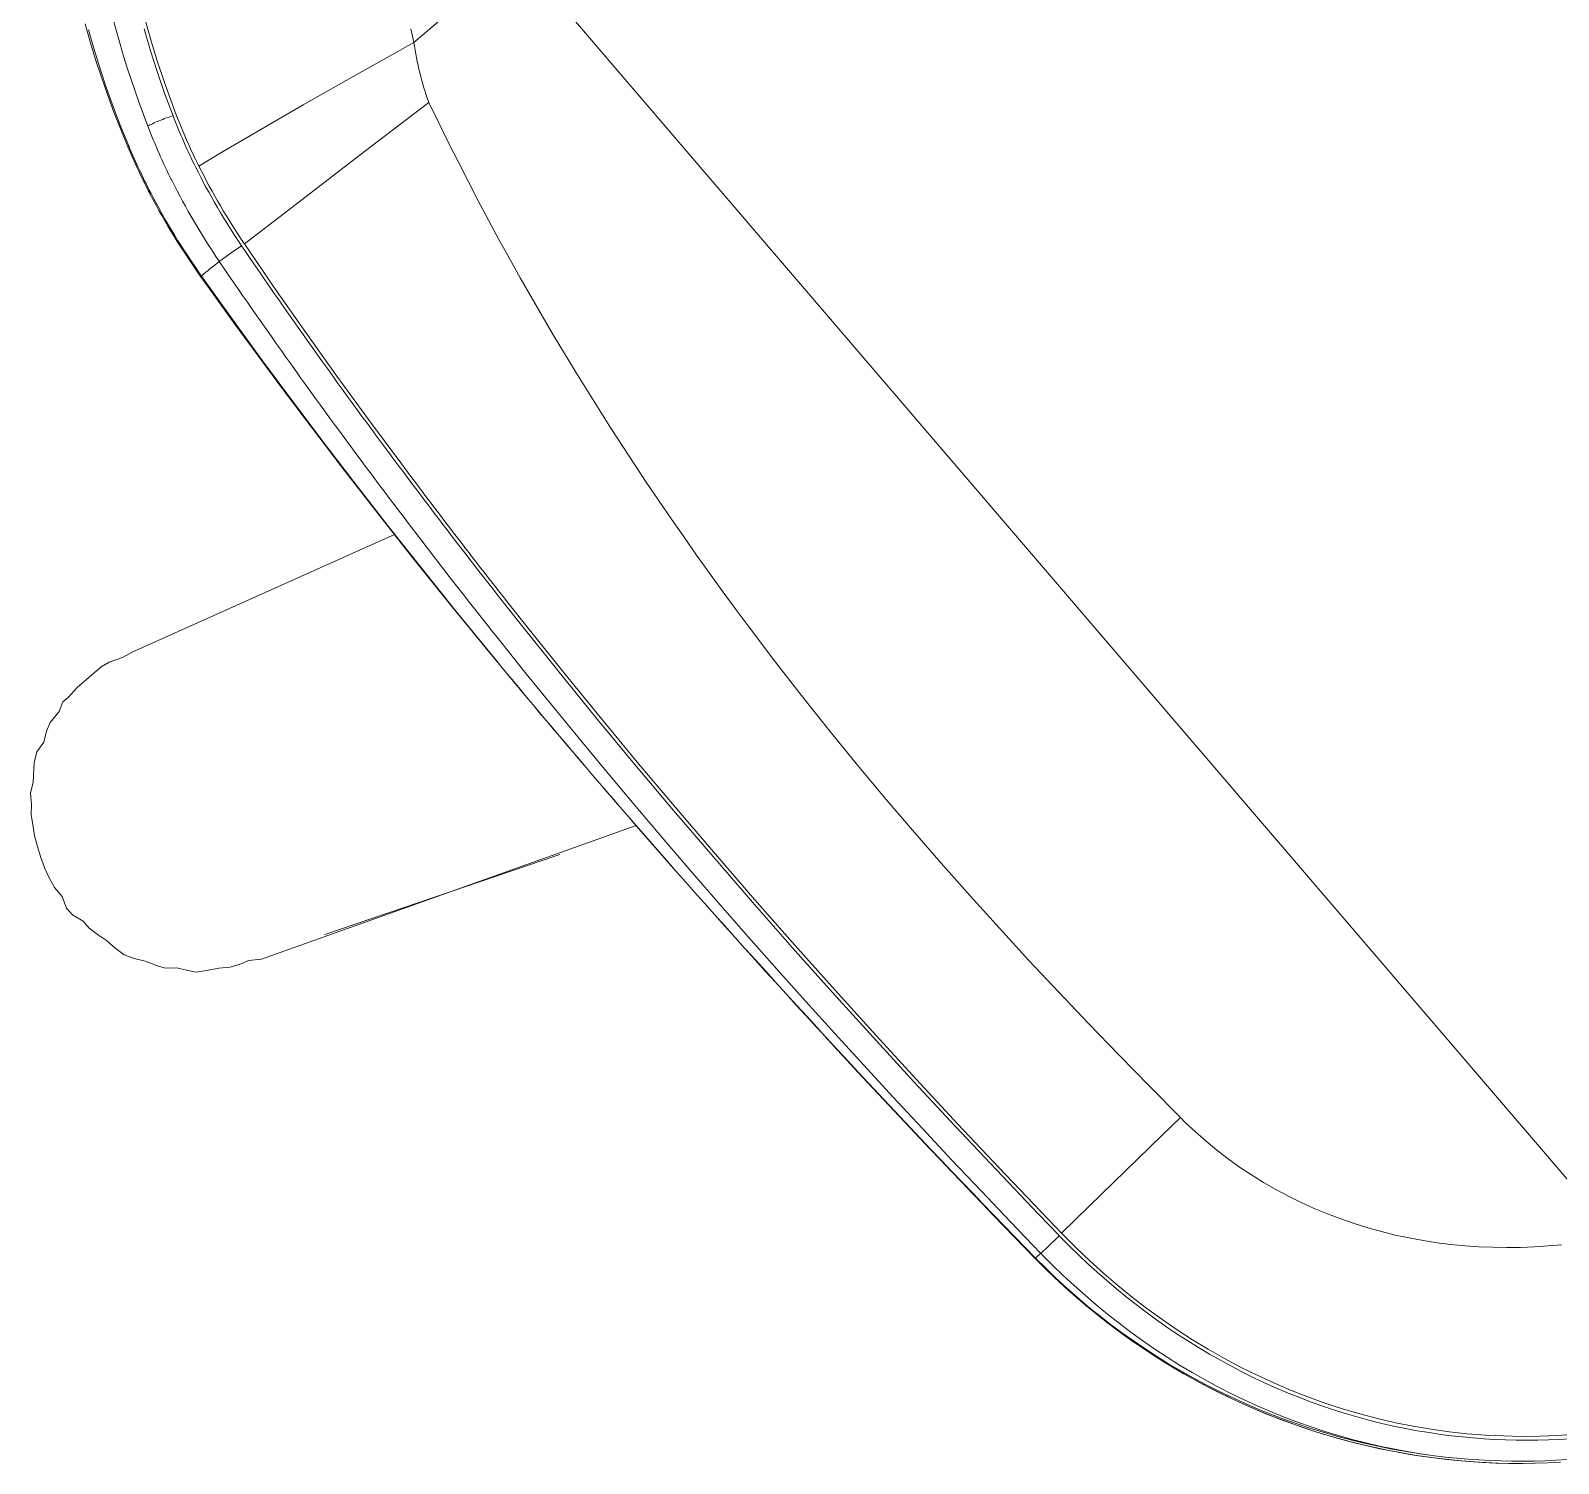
# Model space of a CAD drawing. Header units: metres. Extents: x 2999 to 3109, y 1752 to 1796.
# Drawn here: x 3012.0443 to 3012.2689, y 1760.2232 to 1760.4338 of the extents above; entities that cross this region are included whole.
import ezdxf

# ---------------------------------------------------------------- set-up
doc = ezdxf.new("R2010")
doc.units = ezdxf.units.M
doc.layers.add('MOCHO', color=3, linetype='Continuous', lineweight=15)
doc.layers.add('PAREDES', color=7, linetype='Continuous')

# ---------------------------------------------------------------- blocks, each defined once
blk = doc.blocks.new('*E58')
at = {"layer": 'MOCHO', "lineweight": 13, "extrusion": (0, 0, -1)}
blk.add_ellipse((317.6690336087922, 14.37747989017498), major_axis=(0.9225041270256044, -2.643669128417969), ratio=0.1030152734350353, start_param=4.092191219329834, end_param=5.731472492218018, dxfattribs=at)
at = {"layer": 'MOCHO', "lineweight": 13, "extrusion": (0, 0, -0.9999999999999999)}
blk.add_ellipse((317.3431211332063, 10.63219485599529), major_axis=(0.8430398702621461, -2.670071840286255), ratio=0.09591727547845288, start_param=5.923357963562012, end_param=6.283185958862305, dxfattribs=at)

msp = doc.modelspace()

# ---------------------------------------------------------------- linework, layer by layer
at = {"layer": 'PAREDES', "color": 253, "lineweight": 0}
for p, q in [((3012.100671181124, 1760.432070457666), (3012.115897828978, 1760.445114648051)), ((3012.115897828978, 1760.445114648051), (3012.277409898619, 1760.256579573352)), ((3012.06106097744, 1760.435775154814), (3012.061960356927, 1760.43257521277)), ((3012.053110276895, 1760.432172906336), (3012.052377616399, 1760.434781892868)), ((3012.052829986209, 1760.433904213119), (3012.053657324817, 1760.431038849715)), ((3012.056535131551, 1760.435264372483), (3012.057003940416, 1760.433526433784)), ((3012.057003940416, 1760.433526433784), (3012.057495442024, 1760.431791299102)), ((3012.061022487364, 1760.434053090782), (3012.06196639912, 1760.43084342904)), ((3012.100671181124, 1760.432070457666), (3012.10022893566, 1760.4340758825)), ((3012.053896490429, 1760.429569633181), (3012.053110276895, 1760.432172906336)), ((3012.057495442024, 1760.431791299102), (3012.058009509044, 1760.430059351609)), ((3012.061960356927, 1760.43257521277), (3012.062940444858, 1760.429380408177)), ((3012.091854416627, 1760.427123380026), (3012.100671181124, 1760.432070457666)), ((3012.053657324817, 1760.431038849715), (3012.054548961039, 1760.428179885238)), ((3012.054736184652, 1760.426973799609), (3012.053896490429, 1760.429569633181)), ((3012.058009509044, 1760.430059351609), (3012.058546019126, 1760.428331039022)), ((3012.06196639912, 1760.43084342904), (3012.062989030198, 1760.427645729769)), ((3012.062940444858, 1760.429380408177), (3012.064000709251, 1760.426194153005)), ((3012.054548961039, 1760.428179885238), (3012.055504837645, 1760.425329872573)), ((3012.055629325338, 1760.424387345312), (3012.054736184652, 1760.426973799609)), ((3012.058546019126, 1760.428331039022), (3012.059104856545, 1760.426606824777)), ((3012.062989030198, 1760.427645729769), (3012.0640895589, 1760.424463086423)), ((3012.084397488019, 1760.422873962388), (3012.091854416627, 1760.427123380026)), ((3012.055504837645, 1760.425329872573), (3012.056524866027, 1760.422491588865)), ((3012.059104856545, 1760.426606824777), (3012.059685877438, 1760.424887158253)), ((3012.059685877438, 1760.424887158253), (3012.060289002505, 1760.423172554182)), ((3012.064000709251, 1760.426194153005), (3012.065140563601, 1760.423020204308)), ((3012.05657588987, 1760.421812290248), (3012.055629325338, 1760.424387345312)), ((3012.056524866027, 1760.422491588865), (3012.05760900398, 1760.419668061985)), ((3012.060289002505, 1760.423172554182), (3012.06091408624, 1760.421463510764)), ((3012.0640895589, 1760.424463086423), (3012.065267826817, 1760.421297231852)), ((3012.065140563601, 1760.423020204308), (3012.065740150342, 1760.421439124063)), ((3012.077594858512, 1760.418934173925), (3012.084397488019, 1760.422873962388)), ((3012.093409825692, 1760.416012578485), (3012.102872760284, 1760.423225587101)), ((3012.104279146687, 1760.420321739215), (3012.102872760284, 1760.423225587101)), ((3012.057575857329, 1760.419250816567), (3012.05657588987, 1760.421812290248)), ((3012.06091408624, 1760.421463510764), (3012.06156168774, 1760.419758929741)), ((3012.105709534676, 1760.417425734523), (3012.104279146687, 1760.420321739215)), ((3012.0586292416, 1760.416705276875), (3012.057575857329, 1760.419250816567)), ((3012.05760900398, 1760.419668061985), (3012.05875716633, 1760.416862534142)), ((3012.07255881356, 1760.415962246122), (3012.077594858512, 1760.418934173925)), ((3012.069074221905, 1760.413860619783), (3012.07255881356, 1760.415962246122)), ((3012.082269811578, 1760.407474328723), (3012.093409825692, 1760.416012578485)), ((3012.107162274872, 1760.414540037802), (3012.105709534676, 1760.417425734523)), ((3012.068604866436, 1760.41370278561), (3012.068623172539, 1760.413666218734)), ((3012.108635982599, 1760.411666757925), (3012.107162274872, 1760.414540037802)), ((3012.06504915595, 1760.4118457021), (3012.065073100971, 1760.411798002847)), ((3012.110130760294, 1760.408805259337), (3012.108635982599, 1760.411666757925)), ((3012.061885557072, 1760.409798671482), (3012.061931659872, 1760.409709979604)), ((3012.061999380341, 1760.409935239065), (3012.062045325836, 1760.409846261739)), ((3012.075757341175, 1760.402442996878), (3012.082269811578, 1760.407474328723)), ((3012.111646521804, 1760.405955196988), (3012.110130760294, 1760.408805259337)), ((3012.113183004004, 1760.403116666944), (3012.111646521804, 1760.405955196988)), ((3012.075351682723, 1760.402165120768), (3012.073792788296, 1760.401118737993)), ((3012.075343265381, 1760.402177549786), (3012.075351671135, 1760.402165110841)), ((3012.075757341175, 1760.402442996878), (3012.080240675675, 1760.395919854171)), ((3012.114739965289, 1760.400289763605), (3012.113183004004, 1760.403116666944)), ((3012.072053661247, 1760.399899370536), (3012.072065939845, 1760.399881238091)), ((3012.072532219302, 1760.400229119027), (3012.072065979572, 1760.399881262078)), ((3012.073792788296, 1760.401118737993), (3012.072532219302, 1760.400229119027)), ((3012.116317164051, 1760.397474581374), (3012.114739965289, 1760.400289763605)), ((3012.0693306004, 1760.397658329732), (3012.069347031727, 1760.397635185579)), ((3012.069347859036, 1760.397640505414), (3012.069346722792, 1760.397637211408)), ((3012.069346722792, 1760.397637211408), (3012.06934712105, 1760.397635010951)), ((3012.071008017168, 1760.395308889827), (3012.069346975467, 1760.397635227798)), ((3012.069354778062, 1760.39765037075), (3012.069347859036, 1760.397640505414)), ((3012.0693678384, 1760.39766458297), (3012.069354778062, 1760.39765037075)), ((3012.069443483208, 1760.397732881499), (3012.0693678384, 1760.39766458297)), ((3012.069427118105, 1760.397756112522), (3012.069443506383, 1760.397732901353)), ((3012.069443506383, 1760.397732901353), (3012.073899077553, 1760.391498866748)), ((3012.080240675675, 1760.395919854171), (3012.084779033048, 1760.389445435093)), ((3012.117914340472, 1760.394671189005), (3012.116317164051, 1760.397474581374)), ((3012.074379515472, 1760.390635587926), (3012.071008017168, 1760.395308889827)), ((3012.119531258727, 1760.391879650696), (3012.117914340472, 1760.394671189005)), ((3012.073899077553, 1760.391498866748), (3012.078423386965, 1760.385284106738)), ((3012.121167707832, 1760.38910007201), (3012.119531258727, 1760.391879650696)), ((3012.077781260106, 1760.385983525724), (3012.074379515472, 1760.390635587926)), ((3012.084779033048, 1760.389445435093), (3012.089372415346, 1760.383015140344)), ((3012.122823431269, 1760.386332494394), (3012.121167707832, 1760.38910007201)), ((3012.08121602019, 1760.381347641414), (3012.077781260106, 1760.385983525724)), ((3012.078423386965, 1760.385284106738), (3012.083006987294, 1760.379098992604)), ((3012.124498204804, 1760.383576991971), (3012.122823431269, 1760.386332494394)), ((3012.089372415346, 1760.383015140344), (3012.094024596977, 1760.376620389269)), ((3012.126191795096, 1760.380833626041), (3012.124498204804, 1760.383576991971)), ((3012.084682600917, 1760.37672836811), (3012.08121602019, 1760.381347641414)), ((3012.127903987835, 1760.378102459139), (3012.126191795096, 1760.380833626041)), ((3012.083006987294, 1760.379098992604), (3012.087646433349, 1760.372945575858)), ((3012.129634535613, 1760.375383545535), (3012.127903987835, 1760.378102459139)), ((3012.089939171207, 1760.36983229355), (3012.084682600917, 1760.37672836811)), ((3012.094024596977, 1760.376620389269), (3012.098736556599, 1760.370257107769)), ((3012.131383221639, 1760.372676950662), (3012.129634535613, 1760.375383545535)), ((3012.087646433349, 1760.372945575858), (3012.092339260169, 1760.366824552697)), ((3012.133149800984, 1760.369982725892), (3012.131383221639, 1760.372676950662)), ((3012.095260347185, 1760.362976781991), (3012.089939171207, 1760.36983229355)), ((3012.134934031201, 1760.3673009197), (3012.133149800984, 1760.369982725892)), ((3012.092339260169, 1760.366824552697), (3012.097082743869, 1760.360736945013)), ((3012.1367356926, 1760.364631577453), (3012.134934031201, 1760.3673009197)), ((3012.138554534446, 1760.361974710391), (3012.1367356926, 1760.364631577453)), ((3012.100642626234, 1760.356162685487), (3012.095260347185, 1760.362976781991)), ((3012.140390348217, 1760.359330350844), (3012.138554534446, 1760.361974710391)), ((3012.059374549459, 1760.342514097165), (3012.097825870856, 1760.359728766473)), ((3012.097082743869, 1760.360736945013), (3012.101874597296, 1760.354683053817)), ((3012.142242893108, 1760.356698498464), (3012.140390348217, 1760.359330350844)), ((3012.106083009473, 1760.34939005699), (3012.100642626234, 1760.356162685487)), ((3012.144111947345, 1760.354079154139), (3012.142242893108, 1760.356698498464)), ((3012.101874597296, 1760.354683053817), (3012.10671272519, 1760.348662862305)), ((3012.145997267842, 1760.35147229673), (3012.144111947345, 1760.354079154139)), ((3012.147898641823, 1760.348877916625), (3012.145997267842, 1760.35147229673)), ((3012.111580625633, 1760.34265623133), (3012.106083009473, 1760.34939005699)), ((3012.10671272519, 1760.348662862305), (3012.111597118133, 1760.342673707759)), ((3012.149815835352, 1760.346295982002), (3012.147898641823, 1760.348877916625)), ((3012.116293575014, 1760.346650403846), (3012.12182513348, 1760.339740785322)), ((3012.116686096896, 1760.34695756933), (3012.122235744476, 1760.340025850104)), ((3012.153696729319, 1760.34116927023), (3012.149815835352, 1760.346295982002)), ((3012.113248839714, 1760.344199643538), (3012.117186857816, 1760.339283940629)), ((3012.055872201935, 1760.340963066257), (3012.057835597134, 1760.341678831797)), ((3012.057835597134, 1760.341678831797), (3012.059374549459, 1760.342514097165)), ((3012.051162160813, 1760.337250193274), (3012.054691440739, 1760.340273616401)), ((3012.054691440739, 1760.340273616401), (3012.055872201935, 1760.340963066257)), ((3012.117186857816, 1760.339283940629), (3012.121177588423, 1760.334362642578)), ((3012.12182513348, 1760.339740785322), (3012.127438067525, 1760.332847486829)), ((3012.122235744476, 1760.340025850104), (3012.12784331105, 1760.333139989806)), ((3012.157638042527, 1760.336091737474), (3012.153696729319, 1760.34116927023)), ((3012.049835275745, 1760.335791421434), (3012.051162160813, 1760.337250193274)), ((3012.048548018382, 1760.333722455146), (3012.049092269445, 1760.335154911302)), ((3012.049092269445, 1760.335154911302), (3012.049835275745, 1760.335791421434)), ((3012.161637804108, 1760.331062823015), (3012.157638042527, 1760.336091737474)), ((3012.047207821293, 1760.332091243752), (3012.048548018382, 1760.333722455146)), ((3012.121177588423, 1760.334362642578), (3012.125196997637, 1760.329464836412)), ((3012.127438067525, 1760.332847486829), (3012.133107199621, 1760.325999593516)), ((3012.12784331105, 1760.333139989806), (3012.133507100551, 1760.326299294569)), ((3012.04629175872, 1760.329213019418), (3012.046676882251, 1760.33083122715)), ((3012.046676882251, 1760.33083122715), (3012.047207821293, 1760.332091243752)), ((3012.165693968838, 1760.326081841847), (3012.161637804108, 1760.331062823015)), ((3012.045230188994, 1760.327820499324), (3012.04629175872, 1760.329213019418)), ((3012.125196997637, 1760.329464836412), (3012.129244286775, 1760.324590445942)), ((3012.044711636894, 1760.32335038294), (3012.044845065464, 1760.326202291592)), ((3012.044845065464, 1760.326202291592), (3012.045230188994, 1760.327820499324)), ((3012.133107199621, 1760.325999593516), (3012.138830404087, 1760.319196913007)), ((3012.133507100551, 1760.326299294569), (3012.139225338355, 1760.319503279492)), ((3012.169804370899, 1760.321147968292), (3012.165693968838, 1760.326081841847)), ((3012.129244286775, 1760.324590445942), (3012.133318645811, 1760.319739337856)), ((3012.044326513363, 1760.321732175208), (3012.044711636894, 1760.32335038294)), ((3012.044458708495, 1760.320074031413), (3012.044326513363, 1760.321732175208)), ((3012.044431776093, 1760.318601639194), (3012.044458708495, 1760.320074031413)), ((3012.133318645811, 1760.319739337856), (3012.137419307048, 1760.314911376336)), ((3012.138830404087, 1760.319196913007), (3012.14460560272, 1760.312439150598)), ((3012.139225338355, 1760.319503279492), (3012.14499610896, 1760.312751483399)), ((3012.173966755272, 1760.316260246264), (3012.169804370899, 1760.321147968292)), ((3012.044723098757, 1760.316757743824), (3012.044431776093, 1760.318601639194)), ((3012.044881917931, 1760.315444479137), (3012.044723098757, 1760.316757743824)), ((3012.133334830621, 1760.316981069459), (3012.078264622634, 1760.297342078838)), ((3012.045292740425, 1760.314025026642), (3012.044881917931, 1760.315444479137)), ((3012.137419307048, 1760.314911376336), (3012.141545505941, 1760.310106398436)), ((3012.178179063938, 1760.31141716136), (3012.173966755272, 1760.316260246264)), ((3012.045849378431, 1760.312247383017), (3012.045292740425, 1760.314025026642)), ((3012.046419328458, 1760.310642178947), (3012.045849378431, 1760.312247383017)), ((3012.122122451196, 1760.312690793505), (3012.087564279969, 1760.300960842596)), ((3012.14460560272, 1760.312439150598), (3012.150430723968, 1760.305725933461)), ((3012.14499610896, 1760.312751483399), (3012.150817482594, 1760.306043461773)), ((3012.047015902527, 1760.309381853985), (3012.046419328458, 1760.310642178947)), ((3012.141545505941, 1760.310106398436), (3012.145696466439, 1760.30532420773)), ((3012.182439212747, 1760.306616948245), (3012.178179063938, 1760.31141716136)), ((3012.047851167896, 1760.30784290166), (3012.047015902527, 1760.309381853985)), ((3012.048965060627, 1760.306542640635), (3012.047851167896, 1760.30784290166)), ((3012.049614574421, 1760.304844560777), (3012.048965060627, 1760.306542640635)), ((3012.150430723968, 1760.305725933461), (3012.156303720027, 1760.299056790682)), ((3012.150817482594, 1760.306043461773), (3012.156687541768, 1760.299378661948)), ((3012.186744618599, 1760.301858001843), (3012.182439212747, 1760.306616948245)), ((3012.050489775852, 1760.303822927114), (3012.049614574421, 1760.304844560777)), ((3012.052068047521, 1760.302920484921), (3012.050489775852, 1760.303822927114)), ((3012.145696466439, 1760.30532420773), (3012.149871451596, 1760.300564632505)), ((3012.052943248952, 1760.301898851259), (3012.052068047521, 1760.302920484921)), ((3012.054335769046, 1760.300837281533), (3012.052943248952, 1760.301898851259)), ((3012.191092338431, 1760.297138715106), (3012.186744618599, 1760.301858001843)), ((3012.05548959784, 1760.300054339169), (3012.054335769046, 1760.300837281533)), ((3012.05670967838, 1760.299006081465), (3012.05548959784, 1760.300054339169)), ((3012.058102198474, 1760.297944511739), (3012.05670967838, 1760.299006081465)), ((3012.149871451596, 1760.300564632505), (3012.154069729412, 1760.295827424916)), ((3012.156303720027, 1760.299056790682), (3012.162223069626, 1760.292430589815)), ((3012.156687541768, 1760.299378661948), (3012.162604435556, 1760.292756359739)), ((3012.05953465463, 1760.297400260675), (3012.058102198474, 1760.297944511739)), ((3012.061152862362, 1760.297015137145), (3012.05953465463, 1760.297400260675)), ((3012.063009761393, 1760.296351386251), (3012.061152862362, 1760.297015137145)), ((3012.075439029664, 1760.296692873404), (3012.07366138604, 1760.296136235398)), ((3012.076341163498, 1760.297143631961), (3012.075439029664, 1760.296692873404)), ((3012.078264622634, 1760.297342078838), (3012.076341163498, 1760.297143631961)), ((3012.195479186653, 1760.29245724811), (3012.191092338431, 1760.297138715106)), ((3012.064110650463, 1760.296006198784), (3012.063009761393, 1760.296351386251)), ((3012.065848358025, 1760.296045518128), (3012.064110650463, 1760.296006198784)), ((3012.067466565757, 1760.295660394597), (3012.065848358025, 1760.296045518128)), ((3012.068660330614, 1760.295394770896), (3012.067466565757, 1760.295660394597)), ((3012.070504225983, 1760.29568609356), (3012.068660330614, 1760.295394770896)), ((3012.072003242245, 1760.296004040267), (3012.070504225983, 1760.29568609356)), ((3012.07366138604, 1760.296136235398), (3012.072003242245, 1760.296004040267)), ((3012.154069729412, 1760.295827424916), (3012.158290900039, 1760.291111996298)), ((3012.162223069626, 1760.292430589815), (3012.168187294042, 1760.285845961117)), ((3012.162604435556, 1760.292756359739), (3012.168566397776, 1760.286175544411)), ((3012.199901939496, 1760.287811336429), (3012.195479186653, 1760.29245724811)), ((3012.158290900039, 1760.291111996298), (3012.162534468082, 1760.286417869521)), ((3012.204357386245, 1760.283198043693), (3012.199901939496, 1760.287811336429)), ((3012.162534468082, 1760.286417869521), (3012.166799735865, 1760.281744733217)), ((3012.168187294042, 1760.285845961117), (3012.174194041366, 1760.27930243686)), ((3012.168566397776, 1760.286175544411), (3012.174570936699, 1760.279635864541)), ((3012.208842508768, 1760.278613598939), (3012.204357386245, 1760.283198043693)), ((3012.166799735865, 1760.281744733217), (3012.171085709544, 1760.277092574833)), ((3012.174194041366, 1760.27930243686), (3012.180239696404, 1760.272800742517)), ((3012.174570936699, 1760.279635864541), (3012.180611258772, 1760.273141450847)), ((3012.213353883358, 1760.274053883758), (3012.208842508768, 1760.278613598939)), ((3012.171085709544, 1760.277092574833), (3012.175390991595, 1760.272461899944)), ((3012.210680761314, 1760.271444562571), (3012.213353883358, 1760.274053883758)), ((3012.214080298468, 1760.273335394098), (3012.213353883358, 1760.274053883758)), ((3012.175390991595, 1760.272461899944), (3012.179714896711, 1760.267852242024)), ((3012.180239696404, 1760.272800742517), (3012.186322953526, 1760.26633850887)), ((3012.180611258772, 1760.273141450847), (3012.186688086822, 1760.266687753896)), ((3012.215574032831, 1760.271929869653), (3012.214080298468, 1760.273335394098)), ((3012.217120686989, 1760.270568675335), (3012.215574032831, 1760.271929869653)), ((3012.199965841227, 1760.261014160565), (3012.210680761314, 1760.271444562571)), ((3012.218718169737, 1760.269254510227), (3012.217120686989, 1760.270568675335)), ((3012.179714896711, 1760.267852242024), (3012.184057512228, 1760.263262209176)), ((3012.220364189552, 1760.26798986162), (3012.218718169737, 1760.269254510227)), ((3012.22205634728, 1760.2667770141), (3012.220364189552, 1760.26798986162)), ((3012.186322953526, 1760.26633850887), (3012.192444346792, 1760.25991084395)), ((3012.186688086822, 1760.266687753896), (3012.192806662881, 1760.260264808207)), ((3012.223792025239, 1760.265618014814), (3012.22205634728, 1760.2667770141)), ((3012.225568498116, 1760.264514708199), (3012.223792025239, 1760.265618014814)), ((3012.184057512228, 1760.263262209176), (3012.188419200114, 1760.258690042016)), ((3012.227382989227, 1760.263468693764), (3012.225568498116, 1760.264514708199)), ((3012.229232657263, 1760.262481294647), (3012.227382989227, 1760.263468693764)), ((3012.195881500972, 1760.257063597612), (3012.199965841227, 1760.261014160565)), ((3012.231114611207, 1760.261553610571), (3012.229232657263, 1760.262481294647)), ((3012.233025943429, 1760.260686526112), (3012.231114611207, 1760.261553610571)), ((3012.234963732996, 1760.25988068339), (3012.233025943429, 1760.260686526112)), ((3012.188419200114, 1760.258690042016), (3012.1927997267, 1760.254134606091)), ((3012.192444346792, 1760.25991084395), (3012.195519053923, 1760.256708848083)), ((3012.192806662881, 1760.260264808207), (3012.195881500972, 1760.257063597612)), ((3012.236925055613, 1760.259136540816), (3012.234963732996, 1760.25988068339)), ((3012.238907036582, 1760.258454358188), (3012.236925055613, 1760.259136540816)), ((3012.240906774668, 1760.257834191742), (3012.238907036582, 1760.258454358188)), ((3012.195554817028, 1760.256671745172), (3012.193783727376, 1760.254965101466)), ((3012.195519053923, 1760.256708848083), (3012.195554821992, 1760.256671739378)), ((3012.19555480544, 1760.256671735245), (3012.195801833353, 1760.256416328752)), ((3012.195801821765, 1760.256416318825), (3012.197097331898, 1760.255104487956)), ((3012.195881500972, 1760.257063597612), (3012.196162761541, 1760.256772710546)), ((3012.196162761541, 1760.256772710546), (3012.198086447216, 1760.254841962185)), ((3012.242921474513, 1760.25727592722), (3012.240906774668, 1760.257834191742)), ((3012.244948380425, 1760.256779263332), (3012.242921474513, 1760.25727592722)), ((3012.246984915418, 1760.25634376055), (3012.244948380425, 1760.256779263332)), ((3012.249028615007, 1760.255968824567), (3012.246984915418, 1760.25634376055)), ((3012.192175518902, 1760.253473016319), (3012.192835824039, 1760.25409720684)), ((3012.192799902083, 1760.254134424819), (3012.192835824039, 1760.25409720684)), ((3012.193030355219, 1760.254267220988), (3012.192835824039, 1760.25409720684)), ((3012.192835824039, 1760.25409720684), (3012.193090580505, 1760.253834326647)), ((3012.193783727376, 1760.254965101466), (3012.193030355219, 1760.254267220988)), ((3012.197097331898, 1760.255104487956), (3012.198417969267, 1760.253813469537)), ((3012.198086447216, 1760.254841962185), (3012.200059615545, 1760.252962816221)), ((3012.25107718348, 1760.255653734423), (3012.249028615007, 1760.255968824567)), ((3012.253128469089, 1760.255397671471), (3012.25107718348, 1760.255653734423)), ((3012.255180487219, 1760.255199739233), (3012.253128469089, 1760.255397671471)), ((3012.257231410465, 1760.255058974988), (3012.255180487219, 1760.255199739233)), ((3012.259279605057, 1760.254974401066), (3012.257231410465, 1760.255058974988)), ((3012.261323604356, 1760.254944961964), (3012.259279605057, 1760.254974401066)), ((3012.263362118829, 1760.25496965344), (3012.261323604356, 1760.254944961964)), ((3012.265394085675, 1760.255047464566), (3012.263362118829, 1760.25496965344)), ((3012.267418660567, 1760.255177410837), (3012.265394085675, 1760.255047464566)), ((3012.269435113391, 1760.255358585501), (3012.267418660567, 1760.255177410837)), ((3012.192053574261, 1760.253299443887), (3012.192056265234, 1760.253299117112)), ((3012.192053574261, 1760.253299443887), (3012.19215141314, 1760.253199237127)), ((3012.19205626027, 1760.253299122906), (3012.192066957813, 1760.253375946826)), ((3012.19205626027, 1760.253299122906), (3012.192154115701, 1760.253198920279)), ((3012.192066957813, 1760.253375946826), (3012.192175518902, 1760.253473016319)), ((3012.19354731929, 1760.251799787707), (3012.192150761245, 1760.253199904278)), ((3012.192153443952, 1760.253199610606), (3012.193487703989, 1760.251860910651)), ((3012.193090590431, 1760.253834315059), (3012.19460129813, 1760.252311809175)), ((3012.193487703989, 1760.251860910651), (3012.194846435675, 1760.25054833842)), ((3012.194971303713, 1760.250427697187), (3012.19354731929, 1760.251799787707)), ((3012.19460129813, 1760.252311809175), (3012.196145476319, 1760.250817263144)), ((3012.198417969267, 1760.253813469537), (3012.199763550322, 1760.252543829633)), ((3012.199763550322, 1760.252543829633), (3012.201133504319, 1760.251296445563)), ((3012.200059615545, 1760.252962816221), (3012.2020809413, 1760.251136889971)), ((3012.194846435675, 1760.25054833842), (3012.196229061545, 1760.249262403819)), ((3012.196420570138, 1760.249085572989), (3012.194971303713, 1760.250427697187)), ((3012.196145476319, 1760.250817263144), (3012.197722635392, 1760.249351694109)), ((3012.197722635392, 1760.249351694109), (3012.199331918407, 1760.247916407288)), ((3012.201133504319, 1760.251296445563), (3012.202527267141, 1760.250072210363)), ((3012.2020809413, 1760.251136889971), (3012.204149057882, 1760.249365825586)), ((3012.202527267141, 1760.250072210363), (3012.203944211769, 1760.248871973229)), ((3012.204149057882, 1760.249365825586), (3012.206262578841, 1760.247651288398)), ((3012.196229061545, 1760.249262403819), (3012.197634921382, 1760.248003596085)), ((3012.197896121226, 1760.247772385416), (3012.196420570138, 1760.249085572989)), ((3012.197634921382, 1760.248003596085), (3012.199063374821, 1760.246772381282)), ((3012.199395240064, 1760.24649043817), (3012.197896121226, 1760.247772385416)), ((3012.199331918407, 1760.247916407288), (3012.200972422086, 1760.246512738529)), ((3012.203944211769, 1760.248871973229), (3012.205383732696, 1760.247696581699)), ((3012.205383732696, 1760.247696581699), (3012.206845201242, 1760.246546863453)), ((3012.206262578841, 1760.247651288398), (3012.208420104497, 1760.245994982631)), ((3012.199063374821, 1760.246772381282), (3012.200513781495, 1760.245569225472)), ((3012.200919395938, 1760.245238367942), (3012.199395240064, 1760.24649043817)), ((3012.200513781495, 1760.245569225472), (3012.201985492755, 1760.244394557484)), ((3012.202465380435, 1760.244018630003), (3012.200919395938, 1760.245238367942)), ((3012.200972422086, 1760.246512738529), (3012.202643211693, 1760.24514196659)), ((3012.202643211693, 1760.24514196659), (3012.20434328959, 1760.24380532639)), ((3012.206845201242, 1760.246546863453), (3012.208327929144, 1760.245423645362)), ((3012.208327929144, 1760.245423645362), (3012.209831224819, 1760.244327711267)), ((3012.208420104497, 1760.245994982631), (3012.210620155714, 1760.244398564537)), ((3012.201985492755, 1760.244394557484), (3012.203477841737, 1760.243248780497)), ((3012.204035131143, 1760.242829619282), (3012.202465380435, 1760.244018630003)), ((3012.203477841737, 1760.243248780497), (3012.20499017647, 1760.24213228031)), ((3012.205625032551, 1760.24167391446), (3012.204035131143, 1760.242829619282)), ((3012.20434328959, 1760.24380532639), (3012.206071663101, 1760.242504047051)), ((3012.209831224819, 1760.244327711267), (3012.21135436358, 1760.243259836743)), ((3012.210620155714, 1760.244398564537), (3012.21286127157, 1760.242863716016)), ((3012.21135436358, 1760.243259836743), (3012.212896609152, 1760.242220787438)), ((3012.21286127157, 1760.242863716016), (3012.215141896797, 1760.241392088375)), ((3012.20499017647, 1760.24213228031), (3012.206521833394, 1760.241045432792)), ((3012.207237353198, 1760.240549711773), (3012.205625032551, 1760.24167391446)), ((3012.206071663101, 1760.242504047051), (3012.207827223691, 1760.241239328767)), ((3012.206521833394, 1760.241045432792), (3012.208072145626, 1760.239988570786)), ((3012.208868126728, 1760.239459671096), (3012.207237353198, 1760.240549711773)), ((3012.207827223691, 1760.241239328767), (3012.209608876053, 1760.240012332833)), ((3012.212896609152, 1760.242220787438), (3012.214457200424, 1760.241211287632)), ((3012.214457200424, 1760.241211287632), (3012.216035334899, 1760.240232016102)), ((3012.215141896797, 1760.241392088375), (3012.217460452954, 1760.239985313068)), ((3012.208072145626, 1760.239988570786), (3012.209640462836, 1760.238962031265)), ((3012.210519979127, 1760.238401852853), (3012.208868126728, 1760.239459671096)), ((3012.209608876053, 1760.240012332833), (3012.21141546032, 1760.238824155188)), ((3012.209640462836, 1760.238962031265), (3012.211226116481, 1760.237966125557)), ((3012.212188601445, 1760.237378894672), (3012.210519979127, 1760.238401852853)), ((3012.21141546032, 1760.238824155188), (3012.213245786822, 1760.2376758562)), ((3012.216035334899, 1760.240232016102), (3012.217630226627, 1760.239283655758)), ((3012.217460452954, 1760.239985313068), (3012.219815292071, 1760.238644961987)), ((3012.217630226627, 1760.239283655758), (3012.219241035024, 1760.238366812568)), ((3012.219241035024, 1760.238366812568), (3012.220866921168, 1760.237482114013)), ((3012.219815292071, 1760.238644961987), (3012.222204733074, 1760.237372598758)), ((3012.211226116481, 1760.237966125557), (3012.212828441321, 1760.23700113768)), ((3012.213876953977, 1760.23638884199), (3012.212188601445, 1760.237378894672)), ((3012.212828441321, 1760.23700113768), (3012.21444676549, 1760.236067335929)), ((3012.213245786822, 1760.2376758562), (3012.215098644355, 1760.236568427556)), ((3012.2155804133, 1760.235434253905), (3012.213876953977, 1760.23638884199)), ((3012.21444676549, 1760.236067335929), (3012.216080448567, 1760.235164975353)), ((3012.215098644355, 1760.236568427556), (3012.216972760475, 1760.235502838618)), ((3012.220866921168, 1760.237482114013), (3012.222507001426, 1760.236630099045)), ((3012.222204733074, 1760.237372598758), (3012.224627012117, 1760.236169696003)), ((3012.222507001426, 1760.236630099045), (3012.224160392162, 1760.235811306613)), ((3012.224627012117, 1760.236169696003), (3012.227080318998, 1760.235037686637)), ((3012.217302197885, 1760.234513155926), (3012.2155804133, 1760.235434253905)), ((3012.216080448567, 1760.235164975353), (3012.217728810401, 1760.234294287014)), ((3012.216972760475, 1760.235502838618), (3012.218866821329, 1760.234479942909)), ((3012.219037498922, 1760.233628018658), (3012.217302197885, 1760.234513155926)), ((3012.217728810401, 1760.234294287014), (3012.21939122546, 1760.233455508579)), ((3012.218866821329, 1760.234479942909), (3012.220779501477, 1760.233500584022)), ((3012.220789733499, 1760.232776917206), (3012.219037498922, 1760.233628018658)), ((3012.224160392162, 1760.235811306613), (3012.22582617166, 1760.235026202859)), ((3012.22582617166, 1760.235026202859), (3012.227503385099, 1760.234275245655)), ((3012.227080318998, 1760.235037686637), (3012.229562770669, 1760.233977900985)), ((3012.227503385099, 1760.234275245655), (3012.229191099152, 1760.233558820878)), ((3012.229562770669, 1760.233977900985), (3012.232072388077, 1760.23299161726)), ((3012.21939122546, 1760.233455508579), (3012.221067003647, 1760.232648812357)), ((3012.220779501477, 1760.233500584022), (3012.222709392704, 1760.23256551455)), ((3012.222553875957, 1760.231962176592), (3012.220789733499, 1760.232776917206)), ((3012.221067003647, 1760.232648812357), (3012.222755544249, 1760.231874407045)), ((3012.224333550288, 1760.231181958752), (3012.222553875957, 1760.231962176592)), ((3012.222709392704, 1760.23256551455), (3012.224655090075, 1760.231675389438)), ((3012.222755544249, 1760.231874407045), (3012.224456145579, 1760.231132455028)), ((3012.224655090075, 1760.231675389438), (3012.226615158859, 1760.230830828055)), ((3012.229191099152, 1760.233558820878), (3012.230888324215, 1760.232877286281)), ((3012.230888324215, 1760.232877286281), (3012.232594088878, 1760.232230954929)), ((3012.232072388077, 1760.23299161726), (3012.234607162347, 1760.232080007769)), ((3012.232594088878, 1760.232230954929), (3012.234307403498, 1760.231620043901)), ((3012.234307403498, 1760.231620043901), (3012.236027278433, 1760.231044770275)), ((3012.234607162347, 1760.232080007769), (3012.237164947214, 1760.231244147204)), ((3012.226123618236, 1760.230438391793), (3012.224333550288, 1760.231181958752)), ((3012.224456145579, 1760.231132455028), (3012.226168225117, 1760.230423120311)), ((3012.227927822992, 1760.229729779951), (3012.226123618236, 1760.230438391793)), ((3012.226168225117, 1760.230423120311), (3012.227891110959, 1760.229746530516)), ((3012.226615158859, 1760.230830828055), (3012.228588103062, 1760.230032357106)), ((3012.227891110959, 1760.229746530516), (3012.229624197408, 1760.229102829794)), ((3012.229740923635, 1760.229058042826), (3012.227927822992, 1760.229729779951)), ((3012.228588103062, 1760.230032357106), (3012.230572449827, 1760.229280382474)), ((3012.230572449827, 1760.229280382474), (3012.232566668359, 1760.228575260408)), ((3012.236027278433, 1760.231044770275), (3012.237752717396, 1760.230505265069)), ((3012.237164947214, 1760.231244147204), (3012.239743468943, 1760.230485001065)), ((3012.237752717396, 1760.230505265069), (3012.239482732367, 1760.230001626201)), ((3012.239482732367, 1760.230001626201), (3012.241216371714, 1760.229533862205)), ((3012.239743468943, 1760.230485001065), (3012.242340420661, 1760.229803385907)), ((3012.241216371714, 1760.229533862205), (3012.242952672212, 1760.22910197169)), ((3012.242340420661, 1760.229803385907), (3012.244953550072, 1760.229199984215)), ((3012.244953550072, 1760.229199984215), (3012.247580623036, 1760.228675293104)), ((3012.229624197408, 1760.229102829794), (3012.231366844002, 1760.228492132517)), ((3012.231566739525, 1760.228421630276), (3012.229740923635, 1760.229058042826)), ((3012.231366844002, 1760.228492132517), (3012.233118461576, 1760.227914516631)), ((3012.233400077675, 1760.227822241771), (3012.231566739525, 1760.228421630276)), ((3012.232566668359, 1760.228575260408), (3012.234569262586, 1760.227917236259)), ((3012.233118461576, 1760.227914516631), (3012.23487839974, 1760.227370108097)), ((3012.235244696264, 1760.227258515858), (3012.233400077675, 1760.227822241771)), ((3012.234569262586, 1760.227917236259), (3012.236578718207, 1760.227306459393)), ((3012.23487839974, 1760.227370108097), (3012.236646089184, 1760.226858961686)), ((3012.237095470092, 1760.226731908699), (3012.235244696264, 1760.227258515858)), ((3012.236578718207, 1760.227306459393), (3012.238593567231, 1760.226742978207)), ((3012.242952672212, 1760.22910197169), (3012.24469074013, 1760.228705872149)), ((3012.24469074013, 1760.228705872149), (3012.24642968834, 1760.228345426459)), ((3012.24642968834, 1760.228345426459), (3012.248168682669, 1760.228020482585)), ((3012.247580623036, 1760.228675293104), (3012.250219481506, 1760.228229673961)), ((3012.248168682669, 1760.228020482585), (3012.249906925332, 1760.227730799113)), ((3012.249906925332, 1760.227730799113), (3012.2516436715, 1760.227476119719)), ((3012.250219481506, 1760.228229673961), (3012.252867935954, 1760.227863360741)), ((3012.252867935954, 1760.227863360741), (3012.255523871287, 1760.227576430153)), ((3012.255523871287, 1760.227576430153), (3012.25818518728, 1760.227368871188)), ((3012.25818518728, 1760.227368871188), (3012.260849773746, 1760.227240543745)), ((3012.260849773746, 1760.227240543745), (3012.26351555356, 1760.227191175314)), ((3012.26351555356, 1760.227191175314), (3012.266180477719, 1760.227220437106)), ((3012.266180477719, 1760.227220437106), (3012.268842488912, 1760.22732789276)), ((3012.268842488912, 1760.22732789276), (3012.271499490084, 1760.227513011587)), ((3012.236646089184, 1760.226858961686), (3012.238420909299, 1760.226381168593)), ((3012.238956084566, 1760.226241237604), (3012.237095470092, 1760.226731908699)), ((3012.238420909299, 1760.226381168593), (3012.240202289114, 1760.225936762075)), ((3012.238593567231, 1760.226742978207), (3012.24061236813, 1760.226226763305)), ((3012.240821599778, 1760.225787695537), (3012.238956084566, 1760.226241237604)), ((3012.240202289114, 1760.225936762075), (3012.241989629535, 1760.225525831666)), ((3012.24061236813, 1760.226226763305), (3012.242633712436, 1760.225757652881)), ((3012.242695524108, 1760.225370329903), (3012.240821599778, 1760.225787695537)), ((3012.241989629535, 1760.225525831666), (3012.243782356268, 1760.225148367595)), ((3012.242633712436, 1760.225757652881), (3012.244656231391, 1760.225335438776)), ((3012.244573083086, 1760.224990093643), (3012.242695524108, 1760.225370329903)), ((3012.243782356268, 1760.225148367595), (3012.245579890074, 1760.22480443622)), ((3012.246457637851, 1760.224646229495), (3012.244573083086, 1760.224990093643)), ((3012.244656231391, 1760.225335438776), (3012.246678677022, 1760.224959795292)), ((3012.245579890074, 1760.22480443622), (3012.247381669907, 1760.22449405921)), ((3012.248344729969, 1760.224339438751), (3012.246457637851, 1760.224646229495)), ((3012.246678677022, 1760.224959795292), (3012.248699850989, 1760.224630338793)), ((3012.247381669907, 1760.22449405921), (3012.24918717609, 1760.224217233396)), ((3012.250237399557, 1760.224069151253), (3012.248344729969, 1760.224339438751)), ((3012.248699850989, 1760.224630338793), (3012.250718645957, 1760.224346602865)), ((3012.24918717609, 1760.224217233396), (3012.250995859166, 1760.223973990375)), ((3012.252131497618, 1760.223835871261), (3012.250237399557, 1760.224069151253)), ((3012.250995859166, 1760.223973990375), (3012.252807144839, 1760.223764320373)), ((3012.254029741584, 1760.223639194208), (3012.252131497618, 1760.223835871261)), ((3012.252807144839, 1760.223764320373), (3012.254620525021, 1760.22358823015)), ((3012.255928402789, 1760.223479462047), (3012.254029741584, 1760.223639194208)), ((3012.254620525021, 1760.22358823015), (3012.256435446932, 1760.223445708271)), ((3012.257829784939, 1760.2233563779), (3012.255928402789, 1760.223479462047)), ((3012.256435446932, 1760.223445708271), (3012.258251379306, 1760.223336741642)), ((3012.2597304953, 1760.223270149573), (3012.257829784939, 1760.2233563779)), ((3012.258251379306, 1760.223336741642), (3012.260067780953, 1760.223261328755)), ((3012.261632511574, 1760.223220602746), (3012.2597304953, 1760.223270149573)), ((3012.260067780953, 1760.223261328755), (3012.261884109019, 1760.22321944659)), ((3012.263532853091, 1760.223207816022), (3012.261632511574, 1760.223220602746)), ((3012.261884109019, 1760.22321944659), (3012.263699840505, 1760.223211048947)), ((3012.265433080504, 1760.223231679742), (3012.263532853091, 1760.223207816022)), ((3012.263699840505, 1760.223211048947), (3012.26551443422, 1760.223236134321)), ((3012.267330573915, 1760.223292179727), (3012.265433080504, 1760.223231679742)), ((3012.26551443422, 1760.223236134321), (3012.267327365503, 1760.223294634999)), ((3012.267327365503, 1760.223294634999), (3012.269138079914, 1760.223386518032)), ((3012.269226533207, 1760.2233892991), (3012.267330573915, 1760.223292179727))]:
    msp.add_line(p, q, dxfattribs=at)
for centre, radius, start, end in [((3012.147453921516, 1760.439014984882), 0.04729496669972466, 188.4434421526299, 199.5027267225952), ((3012.149424289626, 1760.453744617709), 0.09019498147830318, 201.0846533717528, 206.3560295083262), ((3012.149439126677, 1760.453737828898), 0.08971464302178289, 201.1011696844228, 206.3906866442027), ((3012.149461137884, 1760.453772105785), 0.09425072106695559, 201.1542332764403, 206.41302135167), ((3012.150810717178, 1760.455944750353), 0.1001855941351456, 203.0583195239296, 207.4262526074309), ((3012.15068879602, 1760.455666418473), 0.09978556131066679, 202.8843873786421, 207.2771695625787), ((3012.161393741308, 1760.460223804303), 0.1037979590509791, 206.6501247342703, 214.0020511769411), ((3012.161193546295, 1760.460119059064), 0.1030817313832588, 206.6638659617204, 214.0224048043933), ((3012.160815489838, 1760.459972762718), 0.1071795005868568, 206.7102018599348, 214.0898664996992), ((3012.156171719739, 1760.45926864592), 0.1064764486579295, 207.7386448246876, 215.3542714000819), ((3012.15659564766, 1760.459276153829), 0.1066915404956785, 207.6000947295628, 215.2130366408763), ((3012.152719182722, 1760.298662314372), 0.1294218413661188, 128.5485124294976, 130.0493645803274), ((3012.90054828474, 1760.969366129198), 1.001413581370739, 216.7664265713771, 218.4503620270592), ((3012.901686285528, 1760.970308222331), 1.002392324380746, 216.7710165105915, 218.4522813728586), ((3012.895825493277, 1760.967592539749), 1.000521873003552, 216.8490443585443, 218.5404863054757), ((3013.309308148393, 1761.342726596394), 1.560483661234277, 221.6559677588199, 224.277510626063), ((3013.309301739799, 1761.342721130841), 1.560473651640011, 221.6559951349978, 224.2776060699905), ((3012.263321845043, 1760.321973600233), 0.09843664641517061, 262.6439772571133, 277.8234211876944)]:
    msp.add_arc(centre, radius, start, end, dxfattribs=at)
for centre, major_axis, ratio, start_param, end_param in [((3012.172295957274, 1760.366844155765), (-0.1524696886098988, 0.1842860466869369), 0.2350338850591258, 1.189469186472276, 1.362111417457589), ((3012.175865308927, 1760.363303160923), (-0.1600761453603154, 0.190811685648414), 0.2431697518053751, 1.1806062142805, 1.347643701280616), ((3012.524842830643, 1760.151992002877), (0.503041988163419, -0.3957253111737171), 0.2285765391819382, 3.948593854990067, 4.04779243476427), ((3012.947004362207, 1759.957474940376), (0.9268633001793379, -0.6104242098917904), 0.2166838983592701, 3.751751422895317, 3.822144269954714), ((3012.267007758091, 1760.455838984584), (-0.3627660344345112, 0.4241820271912175), 0.3439620009273443, 1.631537763275456, 1.760339109093858), ((3012.263364224471, 1760.322788137244), (0.08241579339738306, 0.05578491378539714), 0.9951914850701874, 3.31939748129574, 3.991985531661935), ((3012.260652772075, 1760.320565770991), (0.06615393846619162, -0.06920559002728233), 0.9607017605977078, -0.8791001477047915, -0.6088655628930044)]:
    msp.add_ellipse(centre, major_axis=major_axis, ratio=ratio, start_param=start_param, end_param=end_param, dxfattribs=at)

# ---------------------------------------------------------------- block references
at = {"layer": 'PAREDES', "color": 253, "lineweight": 0, "extrusion": (0, 0, -1), "xscale": 0.000999982880766, "yscale": 0.000999982880766, "zscale": -0.000999982880766, "rotation": 49.4143749740383}
msp.add_blockref('*E58', (-3012.259585821458, 1760.169887888443), dxfattribs=at)

doc.saveas('drawing.dxf')
